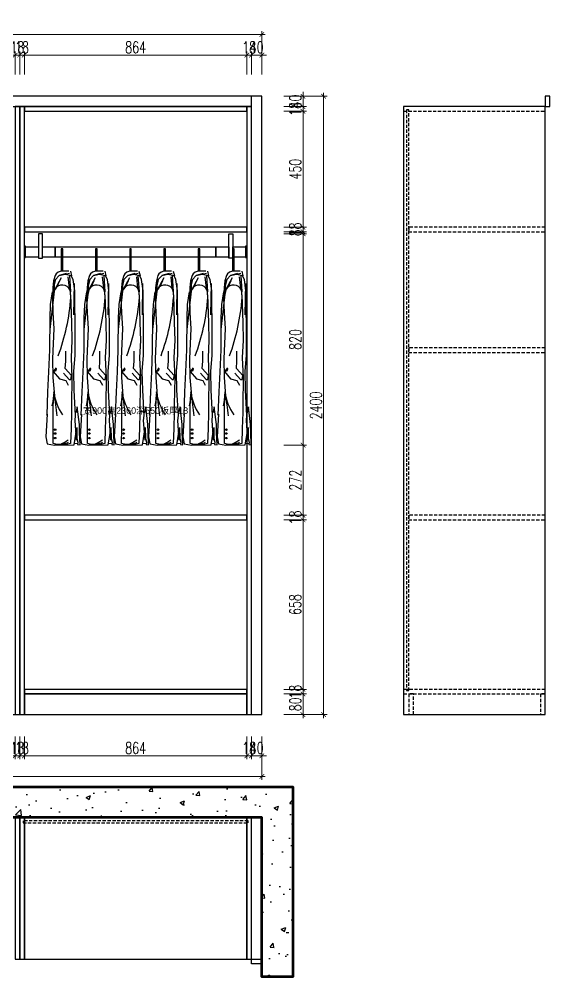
# Model space of a CAD drawing. Header units: millimetres. Extents: x 88614 to 92812, y -26267 to -19461.
# Drawn here: x 90751 to 92812, y -23178 to -19461 of the extents above; entities that cross this region are included whole.
import ezdxf
from ezdxf.enums import TextEntityAlignment as Align

# ---------------------------------------------------------------- set-up
doc = ezdxf.new("R2010")
doc.units = ezdxf.units.MM
doc.header["$LTSCALE"] = 2
doc.linetypes.add('HIDDEN', pattern=[9.525, 6.35, -3.175])
for name, color, linetype in [('0-标注', 7, 'Continuous'), ('Layer_CabinetText', 3, 'Continuous'), ('墙体填充', 8, 'Continuous'), ('文字', 255, 'Continuous'), ('柜体', 7, 'Continuous'), ('柜体结构', 255, 'Continuous'), ('柜体虚线', 8, 'HIDDEN'), ('衣杆', 7, 'Continuous')]:
    doc.layers.add(name, color=color, linetype=linetype)
doc.layers.add('墙体', color=3, linetype='Continuous', lineweight=53)
doc.styles.add('DIMTEXT', font='simplex.shx', dxfattribs={"width": 0.7, "bigfont": 'gbcbig.shx'})
doc.styles.get("Standard").update_dxf_attribs({"font": 'arial.ttf'})
doc.dimstyles.new('雷神标注', dxfattribs={"dimscale": 15, "dimtxt": 3, "dimasz": 1.2, "dimexe": 0.9, "dimexo": 1, "dimgap": 0.5, "dimtad": 1, "dimdec": 0, "dimzin": 13, "dimdsep": 46, "dimtxsty": 'DIMTEXT', "dimblk1": 'ARCHTICK', "dimblk2": 'ARCHTICK', "dimsah": 1, "dimcen": 2, "dimdle": 0.9, "dimclrd": 1, "dimclre": 1, "dimclrt": 1, "dimadec": 1, "dimazin": 0, "dimtfac": 1, "dimtdec": 0, "dimtix": 1, "dimtmove": 1, "dimatfit": 3, "dimfxl": 5, "dimfxlon": 1, "dimtolj": 1, "dimtzin": 13, "dimlwd": 5, "dimlwe": 5, "dimarcsym": 0})

# ---------------------------------------------------------------- blocks, each defined once
blk = doc.blocks.new('*U7')
at = {"color": 8}
for p, q in [((143.2, 34), (143.2, -53)), ((149.2, -52.4), (149.2, 34)), ((276.2, 34), (276.2, -53)), ((282.2, -52.4), (282.2, 34)), ((409.2, 34), (409.2, -53)), ((415.2, -52.4), (415.2, 34)), ((542.2, 34), (542.2, -53)), ((548.2, -52.4), (548.2, 34)), ((675.2, 34), (675.2, -53)), ((681.2, -52.4), (681.2, 34)), ((808.2, 34), (808.2, -53)), ((814.2, -52.4), (814.2, 34)), ((135.2, -68.9), (175.4, -59.9)), ((136.5, -68.6), (164.1, -59.9)), ((175, -118.1), (170.7, -74.2)), ((180.5, -132.5), (176.3, -69.8)), ((268.2, -68.9), (308.4, -59.9)), ((269.5, -68.6), (297.1, -59.9)), ((308, -118.1), (303.7, -74.2)), ((313.5, -132.5), (309.3, -69.8)), ((401.2, -68.9), (441.4, -59.9)), ((402.5, -68.6), (430.1, -59.9)), ((441, -118.1), (436.7, -74.2)), ((446.5, -132.5), (442.3, -69.8)), ((534.2, -68.9), (574.4, -59.9)), ((535.5, -68.6), (563.1, -59.9)), ((574, -118.1), (569.7, -74.2)), ((579.5, -132.5), (575.3, -69.8)), ((667.2, -68.9), (707.4, -59.9)), ((668.5, -68.6), (696.1, -59.9)), ((707, -118.1), (702.7, -74.2)), ((712.5, -132.5), (708.3, -69.8)), ((800.2, -68.9), (840.4, -59.9)), ((801.5, -68.6), (829.1, -59.9)), ((840, -118.1), (835.7, -74.2)), ((845.5, -132.5), (841.3, -69.8)), ((115.3, -86.6), (115.3, -129.9)), ((119.2, -122.5), (143.7, -76.7)), ((136.8, -90.5), (126.7, -113.1)), ((193.2, -100.6), (191.4, -221.6)), ((248.3, -86.6), (248.3, -129.9)), ((252.2, -122.5), (276.7, -76.7)), ((269.8, -90.5), (259.7, -113.1)), ((326.2, -100.6), (324.4, -221.6)), ((381.3, -86.6), (381.3, -129.9)), ((385.2, -122.5), (409.7, -76.7)), ((402.8, -90.5), (392.7, -113.1)), ((459.2, -100.6), (457.4, -221.6)), ((514.3, -86.6), (514.3, -129.9)), ((518.2, -122.5), (542.7, -76.7)), ((535.8, -90.5), (525.7, -113.1)), ((592.2, -100.6), (590.4, -221.6)), ((647.3, -86.6), (647.3, -129.9)), ((651.2, -122.5), (675.7, -76.7)), ((668.8, -90.5), (658.7, -113.1)), ((725.2, -100.6), (723.4, -221.6)), ((780.3, -86.6), (780.3, -129.9)), ((784.2, -122.5), (808.7, -76.7)), ((801.8, -90.5), (791.7, -113.1)), ((858.2, -100.6), (856.4, -221.6)), ((115.3, -129.9), (98.5, -278.7)), ((248.3, -129.9), (231.5, -278.7)), ((381.3, -129.9), (364.5, -278.7)), ((514.3, -129.9), (497.5, -278.7)), ((647.3, -129.9), (630.5, -278.7)), ((780.3, -129.9), (763.5, -278.7)), ((194, -721.1), (208.1, -720.8)), ((327, -721.1), (341.1, -720.8)), ((460, -721.1), (474.1, -720.8)), ((593, -721.1), (607.1, -720.8)), ((726, -721.1), (740.1, -720.8)), ((859, -721.1), (873.1, -720.8))]:
    blk.add_line(p, q, dxfattribs=at)
at = {"color": 2}
for points in [[(55, -2.8), (70, -2.8), (70, 92.2), (55, 92.2)], [(794, 92.2), (809, 92.2), (809, -2.8), (794, -2.8)], [(5, 44.3), (0, 44.3), (0, 0), (5, 0)], [(5, 42), (55, 42), (55, 2.2), (5, 2.2)], [(70, 42.2), (120, 42.2), (120, 2.2), (70, 2.2)], [(120, 42.2), (744, 42.2), (744, 2.2), (120, 2.2)], [(744, 42.2), (794, 42.2), (794, 2.2), (744, 2.2)], [(809, 42.2), (859, 42.2), (859, 2.2), (809, 2.2)], [(859, 0.2), (864, 0.2), (864, 44.8), (859, 44.8)]]:
    blk.add_lwpolyline(points, close=True, dxfattribs=at)
at = {"color": 8}
for points in [[(149.2, 34), (143.2, 34)], [(282.2, 34), (276.2, 34)], [(415.2, 34), (409.2, 34)], [(548.2, 34), (542.2, 34)], [(681.2, 34), (675.2, 34)], [(814.2, 34), (808.2, 34)], [(149.2, -16), (143.2, -16)], [(282.2, -16), (276.2, -16)], [(415.2, -16), (409.2, -16)], [(548.2, -16), (542.2, -16)], [(681.2, -16), (675.2, -16)], [(814.2, -16), (808.2, -16)], [(172.8, -52.5), (143.2, -53), (131.8, -57.2), (123.6, -63.2), (119.7, -69), (113.6, -90.6), (110.7, -117.8), (108.9, -156.5)], [(178.9, -53.1), (183.4, -70.2), (158.1, -65.1), (135.5, -69.4), (120.8, -85.6), (114.8, -109.4)], [(202.5, -708.9), (197.2, -632.8), (198.9, -612.5), (193.6, -515.1), (191.8, -442.6), (197.2, -378.9), (197.2, -251.5), (195.4, -178.9), (195.4, -129.4), (189.2, -85.6), (182.1, -70.2)], [(305.8, -52.5), (276.2, -53), (264.8, -57.2), (256.6, -63.2), (252.7, -69), (246.6, -90.6), (243.7, -117.8), (241.9, -156.5)], [(311.9, -53.1), (316.4, -70.2), (291.1, -65.1), (268.5, -69.4), (253.8, -85.6), (247.8, -109.4)], [(335.5, -708.9), (330.2, -632.8), (331.9, -612.5), (326.6, -515.1), (324.8, -442.6), (330.2, -378.9), (330.2, -251.5), (328.4, -178.9), (328.4, -129.4), (322.2, -85.6), (315.1, -70.2)], [(438.8, -52.5), (409.2, -53), (397.8, -57.2), (389.6, -63.2), (385.7, -69), (379.6, -90.6), (376.7, -117.8), (374.9, -156.5)], [(444.9, -53.1), (449.4, -70.2), (424.1, -65.1), (401.5, -69.4), (386.8, -85.6), (380.8, -109.4)], [(468.5, -708.9), (463.2, -632.8), (464.9, -612.5), (459.6, -515.1), (457.8, -442.6), (463.2, -378.9), (463.2, -251.5), (461.4, -178.9), (461.4, -129.4), (455.2, -85.6), (448.1, -70.2)], [(571.8, -52.5), (542.2, -53), (530.8, -57.2), (522.6, -63.2), (518.7, -69), (512.6, -90.6), (509.7, -117.8), (507.9, -156.5)], [(577.9, -53.1), (582.4, -70.2), (557.1, -65.1), (534.5, -69.4), (519.8, -85.6), (513.8, -109.4)], [(601.5, -708.9), (596.2, -632.8), (597.9, -612.5), (592.6, -515.1), (590.8, -442.6), (596.2, -378.9), (596.2, -251.5), (594.4, -178.9), (594.4, -129.4), (588.2, -85.6), (581.1, -70.2)], [(704.8, -52.5), (675.2, -53), (663.8, -57.2), (655.6, -63.2), (651.7, -69), (645.6, -90.6), (642.7, -117.8), (640.9, -156.5)], [(710.9, -53.1), (715.4, -70.2), (690.1, -65.1), (667.5, -69.4), (652.8, -85.6), (646.8, -109.4)], [(734.5, -708.9), (729.2, -632.8), (730.9, -612.5), (725.6, -515.1), (723.8, -442.6), (729.2, -378.9), (729.2, -251.5), (727.4, -178.9), (727.4, -129.4), (721.2, -85.6), (714.1, -70.2)], [(837.8, -52.5), (808.2, -53), (796.8, -57.2), (788.6, -63.2), (784.7, -69), (778.6, -90.6), (775.7, -117.8), (773.9, -156.5)], [(843.9, -53.1), (848.4, -70.2), (823.1, -65.1), (800.5, -69.4), (785.8, -85.6), (779.8, -109.4)], [(867.5, -708.9), (862.2, -632.8), (863.9, -612.5), (858.6, -515.1), (856.8, -442.6), (862.2, -378.9), (862.2, -251.5), (860.4, -178.9), (860.4, -129.4), (854.2, -85.6), (847.1, -70.2)], [(108, -133), (100.6, -182), (98.4, -235), (97.4, -358.1), (94.2, -443), (90.3, -521.7), (86.7, -611.9), (88.5, -607.5), (83.2, -696), (88.5, -722.5), (116.8, -727.8), (193, -726.4), (203.6, -660.6)], [(179.6, -144.5), (183, -251.5), (184.8, -322.3), (181.2, -387.7), (184.8, -467.4), (183, -570), (183, -601), (181.2, -662.9), (178.9, -721.3), (158.2, -726.6), (122.8, -724.9), (111.8, -721.3), (112.1, -664.7), (112.1, -579.8), (113.9, -528.4), (108.6, -575.3), (116.4, -537.1)], [(241, -133), (233.6, -182), (231.4, -235), (230.4, -358.1), (227.2, -443), (223.3, -521.7), (219.7, -611.9), (221.5, -607.5), (216.2, -696), (221.5, -722.5), (249.8, -727.8), (326, -726.4), (336.6, -660.6)], [(312.6, -144.5), (316, -251.5), (317.8, -322.3), (314.2, -387.7), (317.8, -467.4), (316, -570), (316, -601), (314.2, -662.9), (311.9, -721.3), (291.2, -726.6), (255.8, -724.9), (244.8, -721.3), (245.1, -664.7), (245.1, -579.8), (246.9, -528.4), (241.6, -575.3), (249.4, -537.1)], [(374, -133), (366.6, -182), (364.4, -235), (363.4, -358.1), (360.2, -443), (356.3, -521.7), (352.7, -611.9), (354.5, -607.5), (349.2, -696), (354.5, -722.5), (382.8, -727.8), (459, -726.4), (469.6, -660.6)], [(445.6, -144.5), (449, -251.5), (450.8, -322.3), (447.2, -387.7), (450.8, -467.4), (449, -570), (449, -601), (447.2, -662.9), (444.9, -721.3), (424.2, -726.6), (388.8, -724.9), (377.8, -721.3), (378.1, -664.7), (378.1, -579.8), (379.9, -528.4), (374.6, -575.3), (382.4, -537.1)], [(507, -133), (499.6, -182), (497.4, -235), (496.4, -358.1), (493.2, -443), (489.3, -521.7), (485.7, -611.9), (487.5, -607.5), (482.2, -696), (487.5, -722.5), (515.8, -727.8), (592, -726.4), (602.6, -660.6)], [(578.6, -144.5), (582, -251.5), (583.8, -322.3), (580.2, -387.7), (583.8, -467.4), (582, -570), (582, -601), (580.2, -662.9), (577.9, -721.3), (557.2, -726.6), (521.8, -724.9), (510.8, -721.3), (511.1, -664.7), (511.1, -579.8), (512.9, -528.4), (507.6, -575.3), (515.4, -537.1)], [(640, -133), (632.6, -182), (630.4, -235), (629.4, -358.1), (626.2, -443), (622.3, -521.7), (618.7, -611.9), (620.5, -607.5), (615.2, -696), (620.5, -722.5), (648.8, -727.8), (725, -726.4), (735.6, -660.6)], [(711.6, -144.5), (715, -251.5), (716.8, -322.3), (713.2, -387.7), (716.8, -467.4), (715, -570), (715, -601), (713.2, -662.9), (710.9, -721.3), (690.2, -726.6), (654.8, -724.9), (643.8, -721.3), (644.1, -664.7), (644.1, -579.8), (645.9, -528.4), (640.6, -575.3), (648.4, -537.1)], [(773, -133), (765.6, -182), (763.4, -235), (762.4, -358.1), (759.2, -443), (755.3, -521.7), (751.7, -611.9), (753.5, -607.5), (748.2, -696), (753.5, -722.5), (781.8, -727.8), (858, -726.4), (868.6, -660.6)], [(844.6, -144.5), (848, -251.5), (849.8, -322.3), (846.2, -387.7), (849.8, -467.4), (848, -570), (848, -601), (846.2, -662.9), (843.9, -721.3), (823.2, -726.6), (787.8, -724.9), (776.8, -721.3), (777.1, -664.7), (777.1, -579.8), (778.9, -528.4), (773.6, -575.3), (781.4, -537.1)], [(108.9, -156.5), (111, -214.6), (114.6, -275.1), (109.3, -392.7), (111, -465.8), (116.4, -537.1)], [(241.9, -156.5), (244, -214.6), (247.6, -275.1), (242.3, -392.7), (244, -465.8), (249.4, -537.1)], [(374.9, -156.5), (377, -214.6), (380.6, -275.1), (375.3, -392.7), (377, -465.8), (382.4, -537.1)], [(507.9, -156.5), (510, -214.6), (513.6, -275.1), (508.3, -392.7), (510, -465.8), (515.4, -537.1)], [(640.9, -156.5), (643, -214.6), (646.6, -275.1), (641.3, -392.7), (643, -465.8), (648.4, -537.1)], [(773.9, -156.5), (776, -214.6), (779.6, -275.1), (774.3, -392.7), (776, -465.8), (781.4, -537.1)], [(182.8, -457.1), (158.3, -430.6), (160.4, -402.1), (160.4, -363.5)], [(315.8, -457.1), (291.3, -430.6), (293.4, -402.1), (293.4, -363.5)], [(448.8, -457.1), (424.3, -430.6), (426.4, -402.1), (426.4, -363.5)], [(581.8, -457.1), (557.3, -430.6), (559.4, -402.1), (559.4, -363.5)], [(714.8, -457.1), (690.3, -430.6), (692.4, -402.1), (692.4, -363.5)], [(847.8, -457.1), (823.3, -430.6), (825.4, -402.1), (825.4, -363.5)], [(111.5, -442.8), (135.9, -471.3), (160.4, -477.4), (170.5, -495.7)], [(111.6, -441.6), (118.7, -435.3), (125, -427.5)], [(111.6, -442.4), (123.4, -437.7), (125, -431.4)], [(244.5, -442.8), (268.9, -471.3), (293.4, -477.4), (303.5, -495.7)], [(244.6, -441.6), (251.7, -435.3), (258, -427.5)], [(244.6, -442.4), (256.4, -437.7), (258, -431.4)], [(377.5, -442.8), (401.9, -471.3), (426.4, -477.4), (436.5, -495.7)], [(377.6, -441.6), (384.7, -435.3), (391, -427.5)], [(377.6, -442.4), (389.4, -437.7), (391, -431.4)], [(510.5, -442.8), (534.9, -471.3), (559.4, -477.4), (569.5, -495.7)], [(510.6, -441.6), (517.7, -435.3), (524, -427.5)], [(510.6, -442.4), (522.4, -437.7), (524, -431.4)], [(643.5, -442.8), (667.9, -471.3), (692.4, -477.4), (702.5, -495.7)], [(643.6, -441.6), (650.7, -435.3), (657, -427.5)], [(643.6, -442.4), (655.4, -437.7), (657, -431.4)], [(776.5, -442.8), (800.9, -471.3), (825.4, -477.4), (835.5, -495.7)], [(776.6, -441.6), (783.7, -435.3), (790, -427.5)], [(776.6, -442.4), (788.4, -437.7), (790, -431.4)], [(152.2, -448.9), (174.6, -473.3), (180.7, -473.3), (184.8, -451)], [(285.2, -448.9), (307.6, -473.3), (313.7, -473.3), (317.8, -451)], [(418.2, -448.9), (440.6, -473.3), (446.7, -473.3), (450.8, -451)], [(551.2, -448.9), (573.6, -473.3), (579.7, -473.3), (583.8, -451)], [(684.2, -448.9), (706.6, -473.3), (712.7, -473.3), (716.8, -451)], [(817.2, -448.9), (839.6, -473.3), (845.7, -473.3), (849.8, -451)], [(203.4, -659.8), (204.1, -702.7), (208.1, -716), (206.7, -726.1), (216.1, -727.4), (214.1, -679.2), (213.5, -647.7), (205.4, -579.4), (200, -602.7)], [(336.4, -659.8), (337.1, -702.7), (341.1, -716), (339.7, -726.1), (349.1, -727.4), (347.1, -679.2), (346.5, -647.7), (338.4, -579.4), (333, -602.7)], [(469.4, -659.8), (470.1, -702.7), (474.1, -716), (472.7, -726.1), (482.1, -727.4), (480.1, -679.2), (479.5, -647.7), (471.4, -579.4), (466, -602.7)], [(602.4, -659.8), (603.1, -702.7), (607.1, -716), (605.7, -726.1), (615.1, -727.4), (613.1, -679.2), (612.5, -647.7), (604.4, -579.4), (599, -602.7)], [(735.4, -659.8), (736.1, -702.7), (740.1, -716), (738.7, -726.1), (748.1, -727.4), (746.1, -679.2), (745.5, -647.7), (737.4, -579.4), (732, -602.7)], [(868.4, -659.8), (869.1, -702.7), (873.1, -716), (871.7, -726.1), (881.1, -727.4), (879.1, -679.2), (878.5, -647.7), (870.4, -579.4), (865, -602.7)], [(118.3, -723.8), (139.7, -725.4), (146.1, -721.7), (154.2, -717.9), (170.2, -707.8)], [(141.8, -725.4), (166.5, -719), (170.8, -716.9)], [(251.3, -723.8), (272.7, -725.4), (279.1, -721.7), (287.2, -717.9), (303.2, -707.8)], [(274.8, -725.4), (299.5, -719), (303.8, -716.9)], [(384.3, -723.8), (405.7, -725.4), (412.1, -721.7), (420.2, -717.9), (436.2, -707.8)], [(407.8, -725.4), (432.5, -719), (436.8, -716.9)], [(517.3, -723.8), (538.7, -725.4), (545.1, -721.7), (553.2, -717.9), (569.2, -707.8)], [(540.8, -725.4), (565.5, -719), (569.8, -716.9)], [(650.3, -723.8), (671.7, -725.4), (678.1, -721.7), (686.2, -717.9), (702.2, -707.8)], [(673.8, -725.4), (698.5, -719), (702.8, -716.9)], [(783.3, -723.8), (804.7, -725.4), (811.1, -721.7), (819.2, -717.9), (835.2, -707.8)], [(806.8, -725.4), (831.5, -719), (835.8, -716.9)]]:
    blk.add_lwpolyline(points, dxfattribs=at)
for centre in [(119.6, -668.1, 0), (252.6, -668.1, 0), (385.6, -668.1, 0), (518.6, -668.1, 0), (651.6, -668.1, 0), (784.6, -668.1, 0), (119.6, -682.8, 0), (119.6, -700.7, 0), (252.6, -682.8, 0), (252.6, -700.7, 0), (385.6, -682.8, 0), (385.6, -700.7, 0), (518.6, -682.8, 0), (518.6, -700.7, 0), (651.6, -682.8, 0), (651.6, -700.7, 0), (784.6, -682.8, 0), (784.6, -700.7, 0)]:
    blk.add_circle(centre, 2.91, dxfattribs=at)
for centre, radius, start, end in [((147.2, -139.3, 0), 32.8, 350.86, 180), ((280.2, -139.3, 0), 32.8, 350.86, 180), ((413.2, -139.3, 0), 32.8, 350.86, 180), ((546.2, -139.3, 0), 32.8, 350.86, 180), ((679.2, -139.3, 0), 32.8, 350.86, 180), ((812.2, -139.3, 0), 32.8, 350.86, 180), ((-641.1, -96.3, 0), 823.7, 339.7806, 355.9109), ((-508.1, -96.3, 0), 823.7, 339.7806, 355.9109), ((-375.1, -96.3, 0), 823.7, 339.7806, 355.9109), ((-242.1, -96.3, 0), 823.7, 339.7806, 355.9109), ((-109.1, -96.3, 0), 823.7, 339.7806, 355.9109), ((23.9, -96.3, 0), 823.7, 339.7806, 355.9109), ((336, -485.2, 0), 225.7, 189.0159, 213.5898), ((-1078.8, -731.3, 0), 1211.5, 5.5208, 9.6814), ((469, -485.2, 0), 225.7, 189.0159, 213.5898), ((-945.8, -731.3, 0), 1211.5, 5.5208, 9.6814), ((602, -485.2, 0), 225.7, 189.0159, 213.5898), ((-812.8, -731.3, 0), 1211.5, 5.5208, 9.6814), ((735, -485.2, 0), 225.7, 189.0159, 213.5898), ((-679.8, -731.3, 0), 1211.5, 5.5208, 9.6814), ((868, -485.2, 0), 225.7, 189.0159, 213.5898), ((-546.8, -731.3, 0), 1211.5, 5.5208, 9.6814), ((1001, -485.2, 0), 225.7, 189.0159, 213.5898), ((-413.8, -731.3, 0), 1211.5, 5.5208, 9.6814)]:
    blk.add_arc(centre, radius, start, end, dxfattribs=at)
blk = doc.blocks.new('_ARCHTICK')
at = {"color": 0, "linetype": 'ByBlock', "const_width": 0.15}
blk.add_lwpolyline([(-0.5, -0.5), (0.5, 0.5)], dxfattribs=at)
blk = doc.blocks.new('*D15')
at = {"layer": '0-标注', "color": 1, "lineweight": 5, "transparency": 16777216}
for p, q in [((90735.5, -22245.5), (90735.5, -22334)), ((90753.5, -22245.5), (90753.5, -22334)), ((90735.5, -22320.5), (90717.5, -22320.5)), ((90735.5, -22320.5), (90753.5, -22320.5)), ((90753.5, -22320.5), (90771.5, -22320.5))]:
    blk.add_line(p, q, dxfattribs=at)
at = {"layer": 'Defpoints', "color": 0, "transparency": 16777216}
for p in [(90735.5, -22160.5), (90753.5, -22160.5), (90753.5, -22320.5)]:
    blk.add_point(p, dxfattribs=at)
at = {"layer": '0-标注', "color": 1, "lineweight": 5, "transparency": 16777216, "xscale": 17.99999999999999, "yscale": 17.99999999999999, "zscale": 17.99999999999999}
blk.add_blockref('_ARCHTICK', (90735.5, -22320.5), dxfattribs=at)
at = {"layer": '0-标注', "color": 1, "lineweight": 5, "transparency": 16777216, "xscale": 17.99999999999999, "yscale": 17.99999999999999, "zscale": 17.99999999999999, "rotation": 180}
blk.add_blockref('_ARCHTICK', (90753.5, -22320.5), dxfattribs=at)
at = {"layer": '0-标注', "color": 1, "transparency": 16777216, "insert": (90744.5, -22290.5), "char_height": 45, "attachment_point": 5, "style": 'DIMTEXT'}
blk.add_mtext('\\A1;18', dxfattribs=at)
blk = doc.blocks.new('*D16')
at = {"layer": '0-标注', "color": 1, "lineweight": 5, "transparency": 16777216}
for p, q in [((90753.5, -22245.5), (90753.5, -22334)), ((90771.5, -22245.5), (90771.5, -22334)), ((90753.5, -22320.5), (90735.5, -22320.5)), ((90753.5, -22320.5), (90771.5, -22320.5)), ((90771.5, -22320.5), (90789.5, -22320.5))]:
    blk.add_line(p, q, dxfattribs=at)
at = {"layer": 'Defpoints', "color": 0, "transparency": 16777216}
for p in [(90753.5, -22160.5), (90771.5, -22160.5), (90771.5, -22320.5)]:
    blk.add_point(p, dxfattribs=at)
at = {"layer": '0-标注', "color": 1, "lineweight": 5, "transparency": 16777216, "xscale": 17.99999999999999, "yscale": 17.99999999999999, "zscale": 17.99999999999999}
blk.add_blockref('_ARCHTICK', (90753.5, -22320.5), dxfattribs=at)
at = {"layer": '0-标注', "color": 1, "lineweight": 5, "transparency": 16777216, "xscale": 17.99999999999999, "yscale": 17.99999999999999, "zscale": 17.99999999999999, "rotation": 180}
blk.add_blockref('_ARCHTICK', (90771.5, -22320.5), dxfattribs=at)
at = {"layer": '0-标注', "color": 1, "transparency": 16777216, "insert": (90762.5, -22290.5), "char_height": 45, "attachment_point": 5, "style": 'DIMTEXT'}
blk.add_mtext('\\A1;18', dxfattribs=at)
blk = doc.blocks.new('*D17')
at = {"layer": '0-标注', "color": 1, "lineweight": 5, "transparency": 16777216}
for p, q in [((90771.5, -22245.5), (90771.5, -22334)), ((91635.5, -22245.5), (91635.5, -22334)), ((90758, -22320.5), (91649, -22320.5))]:
    blk.add_line(p, q, dxfattribs=at)
at = {"layer": 'Defpoints', "color": 0, "transparency": 16777216}
for p in [(90771.5, -22160.5), (91635.5, -22160.5), (91635.5, -22320.5)]:
    blk.add_point(p, dxfattribs=at)
at = {"layer": '0-标注', "color": 1, "lineweight": 5, "transparency": 16777216, "xscale": 17.99999999999999, "yscale": 17.99999999999999, "zscale": 17.99999999999999, "rotation": 180}
blk.add_blockref('_ARCHTICK', (90771.5, -22320.5), dxfattribs=at)
at = {"layer": '0-标注', "color": 1, "lineweight": 5, "transparency": 16777216, "xscale": 17.99999999999999, "yscale": 17.99999999999999, "zscale": 17.99999999999999}
blk.add_blockref('_ARCHTICK', (91635.5, -22320.5), dxfattribs=at)
at = {"layer": '0-标注', "color": 1, "transparency": 16777216, "insert": (91203.5, -22290.5), "char_height": 45, "attachment_point": 5, "style": 'DIMTEXT'}
blk.add_mtext('\\A1;864', dxfattribs=at)
blk = doc.blocks.new('*D18')
at = {"layer": '0-标注', "color": 1, "lineweight": 5, "transparency": 16777216}
for p, q in [((91635.5, -22245.5), (91635.5, -22334)), ((91653.5, -22245.5), (91653.5, -22334)), ((91635.5, -22320.5), (91617.5, -22320.5)), ((91635.5, -22320.5), (91653.5, -22320.5)), ((91653.5, -22320.5), (91671.5, -22320.5))]:
    blk.add_line(p, q, dxfattribs=at)
at = {"layer": 'Defpoints', "color": 0, "transparency": 16777216}
for p in [(91635.5, -22160.5), (91653.5, -22160.5), (91653.5, -22320.5)]:
    blk.add_point(p, dxfattribs=at)
at = {"layer": '0-标注', "color": 1, "lineweight": 5, "transparency": 16777216, "xscale": 17.99999999999999, "yscale": 17.99999999999999, "zscale": 17.99999999999999}
blk.add_blockref('_ARCHTICK', (91635.5, -22320.5), dxfattribs=at)
at = {"layer": '0-标注', "color": 1, "lineweight": 5, "transparency": 16777216, "xscale": 17.99999999999999, "yscale": 17.99999999999999, "zscale": 17.99999999999999, "rotation": 180}
blk.add_blockref('_ARCHTICK', (91653.5, -22320.5), dxfattribs=at)
at = {"layer": '0-标注', "color": 1, "transparency": 16777216, "insert": (91644.5, -22290.5), "char_height": 45, "attachment_point": 5, "style": 'DIMTEXT'}
blk.add_mtext('\\A1;18', dxfattribs=at)
blk = doc.blocks.new('*D19')
at = {"layer": '0-标注', "color": 1, "lineweight": 5, "transparency": 16777216}
for p, q in [((91653.5, -22245.5), (91653.5, -22334)), ((91693.5, -22245.5), (91693.5, -22334)), ((91653.5, -22320.5), (91635.5, -22320.5)), ((91653.5, -22320.5), (91693.5, -22320.5)), ((91693.5, -22320.5), (91711.5, -22320.5))]:
    blk.add_line(p, q, dxfattribs=at)
at = {"layer": 'Defpoints', "color": 0, "transparency": 16777216}
for p in [(91653.5, -22160.5), (91693.5, -22160.5), (91693.5, -22320.5)]:
    blk.add_point(p, dxfattribs=at)
at = {"layer": '0-标注', "color": 1, "lineweight": 5, "transparency": 16777216, "xscale": 17.99999999999999, "yscale": 17.99999999999999, "zscale": 17.99999999999999}
blk.add_blockref('_ARCHTICK', (91653.5, -22320.5), dxfattribs=at)
at = {"layer": '0-标注', "color": 1, "lineweight": 5, "transparency": 16777216, "xscale": 17.99999999999999, "yscale": 17.99999999999999, "zscale": 17.99999999999999, "rotation": 180}
blk.add_blockref('_ARCHTICK', (91693.5, -22320.5), dxfattribs=at)
at = {"layer": '0-标注', "color": 1, "transparency": 16777216, "insert": (91673.5, -22290.5), "char_height": 45, "attachment_point": 5, "style": 'DIMTEXT'}
blk.add_mtext('\\A1;40', dxfattribs=at)
blk = doc.blocks.new('*D20')
at = {"layer": '0-标注', "color": 1, "lineweight": 5, "transparency": 16777216}
for p, q in [((88913.5, -22325.5), (88913.5, -22414)), ((91693.5, -22325.5), (91693.5, -22414)), ((88900, -22400.5), (91707, -22400.5))]:
    blk.add_line(p, q, dxfattribs=at)
at = {"layer": 'Defpoints', "color": 0, "transparency": 16777216}
for p in [(88913.5, -22160.5), (91693.5, -22160.5), (91693.5, -22400.5)]:
    blk.add_point(p, dxfattribs=at)
at = {"layer": '0-标注', "color": 1, "lineweight": 5, "transparency": 16777216, "xscale": 17.99999999999999, "yscale": 17.99999999999999, "zscale": 17.99999999999999, "rotation": 180}
blk.add_blockref('_ARCHTICK', (88913.5, -22400.5), dxfattribs=at)
at = {"layer": '0-标注', "color": 1, "lineweight": 5, "transparency": 16777216, "xscale": 17.99999999999999, "yscale": 17.99999999999999, "zscale": 17.99999999999999}
blk.add_blockref('_ARCHTICK', (91693.5, -22400.5), dxfattribs=at)
at = {"layer": '0-标注', "color": 1, "transparency": 16777216, "insert": (90303.5, -22370.5), "char_height": 45, "attachment_point": 5, "style": 'DIMTEXT'}
blk.add_mtext('\\A1;2780', dxfattribs=at)
blk = doc.blocks.new('*D39')
at = {"layer": '0-标注', "color": 1, "lineweight": 5, "transparency": 16777216}
for p, q in [((90735.5, -19675.5), (90735.5, -19587)), ((90753.5, -19675.5), (90753.5, -19587)), ((90735.5, -19600.5), (90717.5, -19600.5)), ((90735.5, -19600.5), (90753.5, -19600.5)), ((90753.5, -19600.5), (90771.5, -19600.5))]:
    blk.add_line(p, q, dxfattribs=at)
at = {"layer": 'Defpoints', "color": 0, "transparency": 16777216}
for p in [(90753.5, -19600.5), (90735.5, -19760.5), (90753.5, -19760.5)]:
    blk.add_point(p, dxfattribs=at)
at = {"layer": '0-标注', "color": 1, "lineweight": 5, "transparency": 16777216, "xscale": 17.99999999999999, "yscale": 17.99999999999999, "zscale": 17.99999999999999}
blk.add_blockref('_ARCHTICK', (90735.5, -19600.5), dxfattribs=at)
at = {"layer": '0-标注', "color": 1, "lineweight": 5, "transparency": 16777216, "xscale": 17.99999999999999, "yscale": 17.99999999999999, "zscale": 17.99999999999999, "rotation": 180}
blk.add_blockref('_ARCHTICK', (90753.5, -19600.5), dxfattribs=at)
at = {"layer": '0-标注', "color": 1, "transparency": 16777216, "insert": (90744.5, -19570.5), "char_height": 45, "attachment_point": 5, "style": 'DIMTEXT'}
blk.add_mtext('\\A1;18', dxfattribs=at)
blk = doc.blocks.new('*D40')
at = {"layer": '0-标注', "color": 1, "lineweight": 5, "transparency": 16777216}
for p, q in [((90753.5, -19675.5), (90753.5, -19587)), ((90771.5, -19675.5), (90771.5, -19587)), ((90753.5, -19600.5), (90735.5, -19600.5)), ((90753.5, -19600.5), (90771.5, -19600.5)), ((90771.5, -19600.5), (90789.5, -19600.5))]:
    blk.add_line(p, q, dxfattribs=at)
at = {"layer": 'Defpoints', "color": 0, "transparency": 16777216}
for p in [(90771.5, -19600.5), (90753.5, -19760.5), (90771.5, -19760.5)]:
    blk.add_point(p, dxfattribs=at)
at = {"layer": '0-标注', "color": 1, "lineweight": 5, "transparency": 16777216, "xscale": 17.99999999999999, "yscale": 17.99999999999999, "zscale": 17.99999999999999}
blk.add_blockref('_ARCHTICK', (90753.5, -19600.5), dxfattribs=at)
at = {"layer": '0-标注', "color": 1, "lineweight": 5, "transparency": 16777216, "xscale": 17.99999999999999, "yscale": 17.99999999999999, "zscale": 17.99999999999999, "rotation": 180}
blk.add_blockref('_ARCHTICK', (90771.5, -19600.5), dxfattribs=at)
at = {"layer": '0-标注', "color": 1, "transparency": 16777216, "insert": (90762.5, -19570.5), "char_height": 45, "attachment_point": 5, "style": 'DIMTEXT'}
blk.add_mtext('\\A1;18', dxfattribs=at)
blk = doc.blocks.new('*D41')
at = {"layer": '0-标注', "color": 1, "lineweight": 5, "transparency": 16777216}
for p, q in [((90771.5, -19675.5), (90771.5, -19587)), ((91635.5, -19675.5), (91635.5, -19587)), ((90758, -19600.5), (91649, -19600.5))]:
    blk.add_line(p, q, dxfattribs=at)
at = {"layer": 'Defpoints', "color": 0, "transparency": 16777216}
for p in [(91635.5, -19600.5), (90771.5, -19760.5), (91635.5, -19760.5)]:
    blk.add_point(p, dxfattribs=at)
at = {"layer": '0-标注', "color": 1, "lineweight": 5, "transparency": 16777216, "xscale": 17.99999999999999, "yscale": 17.99999999999999, "zscale": 17.99999999999999, "rotation": 180}
blk.add_blockref('_ARCHTICK', (90771.5, -19600.5), dxfattribs=at)
at = {"layer": '0-标注', "color": 1, "lineweight": 5, "transparency": 16777216, "xscale": 17.99999999999999, "yscale": 17.99999999999999, "zscale": 17.99999999999999}
blk.add_blockref('_ARCHTICK', (91635.5, -19600.5), dxfattribs=at)
at = {"layer": '0-标注', "color": 1, "transparency": 16777216, "insert": (91203.5, -19570.5), "char_height": 45, "attachment_point": 5, "style": 'DIMTEXT'}
blk.add_mtext('\\A1;864', dxfattribs=at)
blk = doc.blocks.new('*D42')
at = {"layer": '0-标注', "color": 1, "lineweight": 5, "transparency": 16777216}
for p, q in [((91635.5, -19675.5), (91635.5, -19587)), ((91653.5, -19675.5), (91653.5, -19587)), ((91635.5, -19600.5), (91617.5, -19600.5)), ((91635.5, -19600.5), (91653.5, -19600.5)), ((91653.5, -19600.5), (91671.5, -19600.5))]:
    blk.add_line(p, q, dxfattribs=at)
at = {"layer": 'Defpoints', "color": 0, "transparency": 16777216}
for p in [(91653.5, -19600.5), (91635.5, -19760.5), (91653.5, -19760.5)]:
    blk.add_point(p, dxfattribs=at)
at = {"layer": '0-标注', "color": 1, "lineweight": 5, "transparency": 16777216, "xscale": 17.99999999999999, "yscale": 17.99999999999999, "zscale": 17.99999999999999}
blk.add_blockref('_ARCHTICK', (91635.5, -19600.5), dxfattribs=at)
at = {"layer": '0-标注', "color": 1, "lineweight": 5, "transparency": 16777216, "xscale": 17.99999999999999, "yscale": 17.99999999999999, "zscale": 17.99999999999999, "rotation": 180}
blk.add_blockref('_ARCHTICK', (91653.5, -19600.5), dxfattribs=at)
at = {"layer": '0-标注', "color": 1, "transparency": 16777216, "insert": (91644.5, -19570.5), "char_height": 45, "attachment_point": 5, "style": 'DIMTEXT'}
blk.add_mtext('\\A1;18', dxfattribs=at)
blk = doc.blocks.new('*D43')
at = {"layer": '0-标注', "color": 1, "lineweight": 5, "transparency": 16777216}
for p, q in [((91653.5, -19675.5), (91653.5, -19587)), ((91693.5, -19675.5), (91693.5, -19587)), ((91653.5, -19600.5), (91635.5, -19600.5)), ((91653.5, -19600.5), (91693.5, -19600.5)), ((91693.5, -19600.5), (91711.5, -19600.5))]:
    blk.add_line(p, q, dxfattribs=at)
at = {"layer": 'Defpoints', "color": 0, "transparency": 16777216}
for p in [(91693.5, -19600.5), (91653.5, -19760.5), (91693.5, -19760.5)]:
    blk.add_point(p, dxfattribs=at)
at = {"layer": '0-标注', "color": 1, "lineweight": 5, "transparency": 16777216, "xscale": 17.99999999999999, "yscale": 17.99999999999999, "zscale": 17.99999999999999}
blk.add_blockref('_ARCHTICK', (91653.5, -19600.5), dxfattribs=at)
at = {"layer": '0-标注', "color": 1, "lineweight": 5, "transparency": 16777216, "xscale": 17.99999999999999, "yscale": 17.99999999999999, "zscale": 17.99999999999999, "rotation": 180}
blk.add_blockref('_ARCHTICK', (91693.5, -19600.5), dxfattribs=at)
at = {"layer": '0-标注', "color": 1, "transparency": 16777216, "insert": (91673.5, -19570.5), "char_height": 45, "attachment_point": 5, "style": 'DIMTEXT'}
blk.add_mtext('\\A1;40', dxfattribs=at)
blk = doc.blocks.new('*D44')
at = {"layer": '0-标注', "color": 1, "lineweight": 5, "transparency": 16777216}
for p, q in [((88913.5, -19595.5), (88913.5, -19507)), ((91693.5, -19595.5), (91693.5, -19507)), ((88900, -19520.5), (91707, -19520.5))]:
    blk.add_line(p, q, dxfattribs=at)
at = {"layer": 'Defpoints', "color": 0, "transparency": 16777216}
for p in [(91693.5, -19520.5), (88913.5, -19760.5), (91693.5, -19760.5)]:
    blk.add_point(p, dxfattribs=at)
at = {"layer": '0-标注', "color": 1, "lineweight": 5, "transparency": 16777216, "xscale": 17.99999999999999, "yscale": 17.99999999999999, "zscale": 17.99999999999999, "rotation": 180}
blk.add_blockref('_ARCHTICK', (88913.5, -19520.5), dxfattribs=at)
at = {"layer": '0-标注', "color": 1, "lineweight": 5, "transparency": 16777216, "xscale": 17.99999999999999, "yscale": 17.99999999999999, "zscale": 17.99999999999999}
blk.add_blockref('_ARCHTICK', (91693.5, -19520.5), dxfattribs=at)
at = {"layer": '0-标注', "color": 1, "transparency": 16777216, "insert": (90303.5, -19490.5), "char_height": 45, "attachment_point": 5, "style": 'DIMTEXT'}
blk.add_mtext('\\A1;2780', dxfattribs=at)
blk = doc.blocks.new('*D45')
at = {"layer": '0-标注', "color": 1, "lineweight": 5, "transparency": 16777216}
for p, q in [((91778.5, -22080.5), (91867, -22080.5)), ((91853.5, -22174), (91853.5, -22067)), ((91778.5, -22160.5), (91867, -22160.5))]:
    blk.add_line(p, q, dxfattribs=at)
at = {"layer": 'Defpoints', "color": 0, "transparency": 16777216}
for p in [(91693.5, -22080.5), (91853.5, -22080.5), (91693.5, -22160.5)]:
    blk.add_point(p, dxfattribs=at)
at = {"layer": '0-标注', "color": 1, "lineweight": 5, "transparency": 16777216, "xscale": 17.99999999999999, "yscale": 17.99999999999999, "zscale": 17.99999999999999}
for p, rotation in [((91853.5, -22080.5), 90), ((91853.5, -22160.5), 270)]:
    blk.add_blockref('_ARCHTICK', p, dxfattribs=dict(at, rotation=rotation))
at = {"layer": '0-标注', "color": 1, "transparency": 16777216, "insert": (91823.5, -22120.5), "char_height": 45, "attachment_point": 5, "rotation": 90, "style": 'DIMTEXT'}
blk.add_mtext('\\A1;80', dxfattribs=at)
blk = doc.blocks.new('*D46')
at = {"layer": '0-标注', "color": 1, "lineweight": 5, "transparency": 16777216}
for p, q in [((91853.5, -22062.5), (91853.5, -22044.5)), ((91778.5, -22062.5), (91867, -22062.5)), ((91778.5, -22080.5), (91867, -22080.5)), ((91853.5, -22080.5), (91853.5, -22062.5)), ((91853.5, -22080.5), (91853.5, -22098.5))]:
    blk.add_line(p, q, dxfattribs=at)
at = {"layer": 'Defpoints', "color": 0, "transparency": 16777216}
for p in [(91693.5, -22062.5), (91693.5, -22080.5), (91853.5, -22062.5)]:
    blk.add_point(p, dxfattribs=at)
at = {"layer": '0-标注', "color": 1, "lineweight": 5, "transparency": 16777216, "xscale": 17.99999999999999, "yscale": 17.99999999999999, "zscale": 17.99999999999999}
for p, rotation in [((91853.5, -22062.5), 270), ((91853.5, -22080.5), 90)]:
    blk.add_blockref('_ARCHTICK', p, dxfattribs=dict(at, rotation=rotation))
at = {"layer": '0-标注', "color": 1, "transparency": 16777216, "insert": (91823.5, -22071.5), "char_height": 45, "attachment_point": 5, "rotation": 90, "style": 'DIMTEXT'}
blk.add_mtext('\\A1;18', dxfattribs=at)
blk = doc.blocks.new('*D47')
at = {"layer": '0-标注', "color": 1, "lineweight": 5, "transparency": 16777216}
for p, q in [((91778.5, -21404.5), (91867, -21404.5)), ((91853.5, -22076), (91853.5, -21391)), ((91778.5, -22062.5), (91867, -22062.5))]:
    blk.add_line(p, q, dxfattribs=at)
at = {"layer": 'Defpoints', "color": 0, "transparency": 16777216}
for p in [(91693.5, -21404.5), (91853.5, -21404.5), (91693.5, -22062.5)]:
    blk.add_point(p, dxfattribs=at)
at = {"layer": '0-标注', "color": 1, "lineweight": 5, "transparency": 16777216, "xscale": 17.99999999999999, "yscale": 17.99999999999999, "zscale": 17.99999999999999}
for p, rotation in [((91853.5, -21404.5), 90), ((91853.5, -22062.5), 270)]:
    blk.add_blockref('_ARCHTICK', p, dxfattribs=dict(at, rotation=rotation))
at = {"layer": '0-标注', "color": 1, "transparency": 16777216, "insert": (91823.5, -21733.5), "char_height": 45, "attachment_point": 5, "rotation": 90, "style": 'DIMTEXT'}
blk.add_mtext('\\A1;658', dxfattribs=at)
blk = doc.blocks.new('*D48')
at = {"layer": '0-标注', "color": 1, "lineweight": 5, "transparency": 16777216}
for p, q in [((91853.5, -21386.5), (91853.5, -21368.5)), ((91778.5, -21386.5), (91867, -21386.5)), ((91778.5, -21404.5), (91867, -21404.5)), ((91853.5, -21404.5), (91853.5, -21386.5)), ((91853.5, -21404.5), (91853.5, -21422.5))]:
    blk.add_line(p, q, dxfattribs=at)
at = {"layer": 'Defpoints', "color": 0, "transparency": 16777216}
for p in [(91693.5, -21386.5), (91693.5, -21404.5), (91853.5, -21386.5)]:
    blk.add_point(p, dxfattribs=at)
at = {"layer": '0-标注', "color": 1, "lineweight": 5, "transparency": 16777216, "xscale": 17.99999999999999, "yscale": 17.99999999999999, "zscale": 17.99999999999999}
for p, rotation in [((91853.5, -21386.5), 270), ((91853.5, -21404.5), 90)]:
    blk.add_blockref('_ARCHTICK', p, dxfattribs=dict(at, rotation=rotation))
at = {"layer": '0-标注', "color": 1, "transparency": 16777216, "insert": (91823.5, -21395.5), "char_height": 45, "attachment_point": 5, "rotation": 90, "style": 'DIMTEXT'}
blk.add_mtext('\\A1;18', dxfattribs=at)
blk = doc.blocks.new('*D49')
at = {"layer": '0-标注', "color": 1, "lineweight": 5, "transparency": 16777216}
for p, q in [((91778.5, -21114.3), (91867, -21114.3)), ((91853.5, -21400), (91853.5, -21100.8)), ((91778.5, -21386.5), (91867, -21386.5))]:
    blk.add_line(p, q, dxfattribs=at)
at = {"layer": 'Defpoints', "color": 0, "transparency": 16777216}
for p in [(91693.5, -21114.3), (91853.5, -21114.3), (91693.5, -21386.5)]:
    blk.add_point(p, dxfattribs=at)
at = {"layer": '0-标注', "color": 1, "lineweight": 5, "transparency": 16777216, "xscale": 17.99999999999999, "yscale": 17.99999999999999, "zscale": 17.99999999999999}
for p, rotation in [((91853.5, -21114.3), 90), ((91853.5, -21386.5), 270)]:
    blk.add_blockref('_ARCHTICK', p, dxfattribs=dict(at, rotation=rotation))
at = {"layer": '0-标注', "color": 1, "transparency": 16777216, "insert": (91823.5, -21250.4), "char_height": 45, "attachment_point": 5, "rotation": 90, "style": 'DIMTEXT'}
blk.add_mtext('\\A1;272', dxfattribs=at)
blk = doc.blocks.new('*D50')
at = {"layer": '0-标注', "color": 1, "lineweight": 5, "transparency": 16777216}
for p, q in [((91778.5, -20294.3), (91867, -20294.3)), ((91853.5, -21127.8), (91853.5, -20280.8)), ((91778.5, -21114.3), (91867, -21114.3))]:
    blk.add_line(p, q, dxfattribs=at)
at = {"layer": 'Defpoints', "color": 0, "transparency": 16777216}
for p in [(91693.5, -20294.3), (91853.5, -20294.3), (91693.5, -21114.3)]:
    blk.add_point(p, dxfattribs=at)
at = {"layer": '0-标注', "color": 1, "lineweight": 5, "transparency": 16777216, "xscale": 17.99999999999999, "yscale": 17.99999999999999, "zscale": 17.99999999999999}
for p, rotation in [((91853.5, -20294.3), 90), ((91853.5, -21114.3), 270)]:
    blk.add_blockref('_ARCHTICK', p, dxfattribs=dict(at, rotation=rotation))
at = {"layer": '0-标注', "color": 1, "transparency": 16777216, "insert": (91823.5, -20704.3), "char_height": 45, "attachment_point": 5, "rotation": 90, "style": 'DIMTEXT'}
blk.add_mtext('\\A1;820', dxfattribs=at)
blk = doc.blocks.new('*D51')
at = {"layer": '0-标注', "color": 1, "lineweight": 5, "transparency": 16777216}
for p, q in [((91778.5, -20286.5), (91867, -20286.5)), ((91778.5, -20294.3), (91867, -20294.3)), ((91853.5, -20286.5), (91853.5, -20268.5)), ((91853.5, -20294.3), (91853.5, -20286.5)), ((91853.5, -20294.3), (91853.5, -20312.3))]:
    blk.add_line(p, q, dxfattribs=at)
at = {"layer": 'Defpoints', "color": 0, "transparency": 16777216}
for p in [(91693.5, -20286.5), (91693.5, -20294.3), (91853.5, -20286.5)]:
    blk.add_point(p, dxfattribs=at)
at = {"layer": '0-标注', "color": 1, "lineweight": 5, "transparency": 16777216, "xscale": 17.99999999999999, "yscale": 17.99999999999999, "zscale": 17.99999999999999}
for p, rotation in [((91853.5, -20286.5), 270), ((91853.5, -20294.3), 90)]:
    blk.add_blockref('_ARCHTICK', p, dxfattribs=dict(at, rotation=rotation))
at = {"layer": '0-标注', "color": 1, "transparency": 16777216, "insert": (91823.5, -20290.4), "char_height": 45, "attachment_point": 5, "rotation": 90, "style": 'DIMTEXT'}
blk.add_mtext('\\A1;8', dxfattribs=at)
blk = doc.blocks.new('*D52')
at = {"layer": '0-标注', "color": 1, "lineweight": 5, "transparency": 16777216}
for p, q in [((91853.5, -20268.5), (91853.5, -20250.5)), ((91778.5, -20268.5), (91867, -20268.5)), ((91778.5, -20286.5), (91867, -20286.5)), ((91853.5, -20286.5), (91853.5, -20268.5)), ((91853.5, -20286.5), (91853.5, -20304.5))]:
    blk.add_line(p, q, dxfattribs=at)
at = {"layer": 'Defpoints', "color": 0, "transparency": 16777216}
for p in [(91693.5, -20268.5), (91693.5, -20286.5), (91853.5, -20268.5)]:
    blk.add_point(p, dxfattribs=at)
at = {"layer": '0-标注', "color": 1, "lineweight": 5, "transparency": 16777216, "xscale": 17.99999999999999, "yscale": 17.99999999999999, "zscale": 17.99999999999999}
for p, rotation in [((91853.5, -20268.5), 270), ((91853.5, -20286.5), 90)]:
    blk.add_blockref('_ARCHTICK', p, dxfattribs=dict(at, rotation=rotation))
at = {"layer": '0-标注', "color": 1, "transparency": 16777216, "insert": (91823.5, -20277.5), "char_height": 45, "attachment_point": 5, "rotation": 90, "style": 'DIMTEXT'}
blk.add_mtext('\\A1;18', dxfattribs=at)
blk = doc.blocks.new('*D53')
at = {"layer": '0-标注', "color": 1, "lineweight": 5, "transparency": 16777216}
for p, q in [((91853.5, -20282), (91853.5, -19805)), ((91778.5, -19818.5), (91867, -19818.5)), ((91778.5, -20268.5), (91867, -20268.5))]:
    blk.add_line(p, q, dxfattribs=at)
at = {"layer": 'Defpoints', "color": 0, "transparency": 16777216}
for p in [(91693.5, -19818.5), (91853.5, -19818.5), (91693.5, -20268.5)]:
    blk.add_point(p, dxfattribs=at)
at = {"layer": '0-标注', "color": 1, "lineweight": 5, "transparency": 16777216, "xscale": 17.99999999999999, "yscale": 17.99999999999999, "zscale": 17.99999999999999}
for p, rotation in [((91853.5, -19818.5), 90), ((91853.5, -20268.5), 270)]:
    blk.add_blockref('_ARCHTICK', p, dxfattribs=dict(at, rotation=rotation))
at = {"layer": '0-标注', "color": 1, "transparency": 16777216, "insert": (91823.5, -20043.5), "char_height": 45, "attachment_point": 5, "rotation": 90, "style": 'DIMTEXT'}
blk.add_mtext('\\A1;450', dxfattribs=at)
blk = doc.blocks.new('*D54')
at = {"layer": '0-标注', "color": 1, "lineweight": 5, "transparency": 16777216}
for p, q in [((91778.5, -19800.5), (91867, -19800.5)), ((91853.5, -19800.5), (91853.5, -19782.5)), ((91853.5, -19818.5), (91853.5, -19800.5)), ((91778.5, -19818.5), (91867, -19818.5)), ((91853.5, -19818.5), (91853.5, -19836.5))]:
    blk.add_line(p, q, dxfattribs=at)
at = {"layer": 'Defpoints', "color": 0, "transparency": 16777216}
for p in [(91693.5, -19800.5), (91853.5, -19800.5), (91693.5, -19818.5)]:
    blk.add_point(p, dxfattribs=at)
at = {"layer": '0-标注', "color": 1, "lineweight": 5, "transparency": 16777216, "xscale": 17.99999999999999, "yscale": 17.99999999999999, "zscale": 17.99999999999999}
for p, rotation in [((91853.5, -19800.5), 270), ((91853.5, -19818.5), 90)]:
    blk.add_blockref('_ARCHTICK', p, dxfattribs=dict(at, rotation=rotation))
at = {"layer": '0-标注', "color": 1, "transparency": 16777216, "insert": (91823.5, -19809.5), "char_height": 45, "attachment_point": 5, "rotation": 90, "style": 'DIMTEXT'}
blk.add_mtext('\\A1;18', dxfattribs=at)
blk = doc.blocks.new('*D55')
at = {"layer": '0-标注', "color": 1, "lineweight": 5, "transparency": 16777216}
for p, q in [((91778.5, -19760.5), (91867, -19760.5)), ((91853.5, -19760.5), (91853.5, -19742.5)), ((91853.5, -19800.5), (91853.5, -19760.5)), ((91778.5, -19800.5), (91867, -19800.5)), ((91853.5, -19800.5), (91853.5, -19818.5))]:
    blk.add_line(p, q, dxfattribs=at)
at = {"layer": 'Defpoints', "color": 0, "transparency": 16777216}
for p in [(91693.5, -19760.5), (91853.5, -19760.5), (91693.5, -19800.5)]:
    blk.add_point(p, dxfattribs=at)
at = {"layer": '0-标注', "color": 1, "lineweight": 5, "transparency": 16777216, "xscale": 17.99999999999999, "yscale": 17.99999999999999, "zscale": 17.99999999999999}
for p, rotation in [((91853.5, -19760.5), 270), ((91853.5, -19800.5), 90)]:
    blk.add_blockref('_ARCHTICK', p, dxfattribs=dict(at, rotation=rotation))
at = {"layer": '0-标注', "color": 1, "transparency": 16777216, "insert": (91823.5, -19780.5), "char_height": 45, "attachment_point": 5, "rotation": 90, "style": 'DIMTEXT'}
blk.add_mtext('\\A1;40', dxfattribs=at)
blk = doc.blocks.new('*D56')
at = {"layer": '0-标注', "color": 1, "lineweight": 5, "transparency": 16777216}
for p, q in [((91858.5, -19760.5), (91947, -19760.5)), ((91933.5, -22174), (91933.5, -19747)), ((91858.5, -22160.5), (91947, -22160.5))]:
    blk.add_line(p, q, dxfattribs=at)
at = {"layer": 'Defpoints', "color": 0, "transparency": 16777216}
for p in [(91693.5, -19760.5), (91933.5, -19760.5), (91693.5, -22160.5)]:
    blk.add_point(p, dxfattribs=at)
at = {"layer": '0-标注', "color": 1, "lineweight": 5, "transparency": 16777216, "xscale": 17.99999999999999, "yscale": 17.99999999999999, "zscale": 17.99999999999999}
for p, rotation in [((91933.5, -19760.5), 90), ((91933.5, -22160.5), 270)]:
    blk.add_blockref('_ARCHTICK', p, dxfattribs=dict(at, rotation=rotation))
at = {"layer": '0-标注', "color": 1, "transparency": 16777216, "insert": (91903.5, -20960.5), "char_height": 45, "attachment_point": 5, "rotation": 90, "style": 'DIMTEXT'}
blk.add_mtext('\\A1;2400', dxfattribs=at)

msp = doc.modelspace()

# ---------------------------------------------------------------- hatches: boundary and pattern name
at = {"layer": '墙体填充'}
h = msp.add_hatch(dxfattribs=at)
h.set_pattern_fill('AR-CONC', color=256, style=0)
h.paths.add_polyline_path([(88793.5, -23178.5), (88793.5, -22440.5), (91813.5, -22440.5), (91813.5, -23178.5), (91693.5, -23178.5), (91693.5, -22560.5), (88913.5, -22560.5), (88913.5, -23178.5)], flags=0)

# ---------------------------------------------------------------- linework, layer by layer
at = {"layer": '墙体'}
msp.add_lwpolyline([(88793.5, -23178.5), (88793.5, -22440.5), (91813.5, -22440.5), (91813.5, -23178.5), (91693.5, -23178.5), (91693.5, -22560.5), (88913.5, -22560.5), (88913.5, -23178.5)], close=True, dxfattribs=at)
at = {"layer": '文字'}
msp.add_lwpolyline([(88913.5, -22160.5), (91693.5, -22160.5), (91693.5, -19760.5), (88913.5, -19760.5)], close=True, dxfattribs=at)
at = {"layer": '柜体'}
for p, q in [((91653.5, -22160.5), (91653.5, -19760.5)), ((88953.5, -19800.5), (91653.5, -19800.5))]:
    msp.add_line(p, q, dxfattribs=at)
at = {"layer": '柜体结构'}
for points in [[(92794, -19800.5), (92812, -19800.5), (92812, -19760.5), (92794, -19760.5)], [(90735.5, -22160.5), (90753.5, -22160.5), (90753.5, -19800.5), (90735.5, -19800.5)], [(90753.5, -22160.5), (90771.5, -22160.5), (90771.5, -19800.5), (90753.5, -19800.5)], [(90771.5, -19818.5), (91635.5, -19818.5), (91635.5, -19800.5), (90771.5, -19800.5)], [(91635.5, -22160.5), (91653.5, -22160.5), (91653.5, -19800.5), (91635.5, -19800.5)], [(92244, -22160.5), (92794, -22160.5), (92794, -19800.5), (92244, -19800.5)], [(90771.5, -20286.5), (91635.5, -20286.5), (91635.5, -20268.5), (90771.5, -20268.5)], [(90771.5, -21404.5), (91635.5, -21404.5), (91635.5, -21386.5), (90771.5, -21386.5)], [(90771.5, -22080.5), (91635.5, -22080.5), (91635.5, -22062.5), (90771.5, -22062.5)], [(90771.5, -22160.5), (91635.5, -22160.5), (91635.5, -22080.5), (90771.5, -22080.5)], [(90735.5, -23110.5), (90753.5, -23110.5), (90753.5, -22560.5), (90735.5, -22560.5)], [(90753.5, -23110.5), (90771.5, -23110.5), (90771.5, -22560.5), (90753.5, -22560.5)], [(90771.5, -23110.5), (91635.5, -23110.5), (91635.5, -22560.5), (90771.5, -22560.5)], [(91635.5, -23110.5), (91653.5, -23110.5), (91653.5, -22560.5), (91635.5, -22560.5)], [(91693.5, -23128.5), (91653.5, -23128.5), (91653.5, -23110.5), (91693.5, -23110.5)]]:
    msp.add_lwpolyline(points, close=True, dxfattribs=at)
at = {"layer": '柜体结构', "elevation": -512}
msp.add_lwpolyline([(90771.5, -22160.5), (91635.5, -22160.5), (91635.5, -22080.5), (90771.5, -22080.5)], close=True, dxfattribs=at)
at = {"layer": '柜体虚线'}
for points in [[(92244, -19818.5), (92794, -19818.5), (92794, -19800.5), (92244, -19800.5)], [(92256, -22067.5), (92264, -22067.5), (92264, -19813.5), (92256, -19813.5)], [(92264, -20286.5), (92794, -20286.5), (92794, -20268.5), (92264, -20268.5)], [(92264, -20754.5), (92794, -20754.5), (92794, -20736.5), (92264, -20736.5)], [(92264, -21404.5), (92794, -21404.5), (92794, -21386.5), (92264, -21386.5)], [(92244, -22080.5), (92794, -22080.5), (92794, -22062.5), (92244, -22062.5)], [(92264, -22160.5), (92282, -22160.5), (92282, -22080.5), (92264, -22080.5)], [(92776, -22160.5), (92794, -22160.5), (92794, -22080.5), (92776, -22080.5)], [(90766.5, -22580.5), (91640.5, -22580.5), (91640.5, -22572.5), (90766.5, -22572.5)]]:
    msp.add_lwpolyline(points, close=True, dxfattribs=at)

# ---------------------------------------------------------------- block references
at = {"layer": '衣杆'}
msp.add_blockref('*U7', (90771.5, -20386.5), dxfattribs=at)

# ---------------------------------------------------------------- texts
at = {"layer": 'Layer_CabinetText'}
msp.add_text('宽900高2360深550板厚18', height=25, dxfattribs=at).set_placement((91203.5, -20980.5), align=Align.MIDDLE_CENTER)

# ---------------------------------------------------------------- dimensions: what is measured, and where the dimension line sits
at = {"layer": '0-标注'}
for p1, p2, distance, picture, middle in [((88913.5, -19760.5), (91693.5, -19760.5), 240, '*D44', (90303.5, -19490.5)), ((90735.5, -19760.5), (90753.5, -19760.5), 160, '*D39', (90744.5, -19570.5)), ((90753.5, -19760.5), (90771.5, -19760.5), 160, '*D40', (90762.5, -19570.5)), ((90771.5, -19760.5), (91635.5, -19760.5), 160, '*D41', (91203.5, -19570.5)), ((91635.5, -19760.5), (91653.5, -19760.5), 160, '*D42', (91644.5, -19570.5)), ((91653.5, -19760.5), (91693.5, -19760.5), 160, '*D43', (91673.5, -19570.5)), ((91693.5, -19800.5), (91693.5, -19760.5), -160, '*D55', (91823.5, -19780.5)), ((91693.5, -22160.5), (91693.5, -19760.5), -240, '*D56', (91903.5, -20960.5)), ((91693.5, -19818.5), (91693.5, -19800.5), -160, '*D54', (91823.5, -19809.5)), ((91693.5, -20268.5), (91693.5, -19818.5), -160, '*D53', (91823.5, -20043.5)), ((91693.5, -20286.5), (91693.5, -20268.5), -160, '*D52', (91823.5, -20277.5)), ((91693.5, -20294.3), (91693.5, -20286.5), -160, '*D51', (91823.5, -20290.4)), ((91693.5, -21114.3), (91693.5, -20294.3), -160, '*D50', (91823.5, -20704.3)), ((91693.5, -21386.5), (91693.5, -21114.3), -160, '*D49', (91823.5, -21250.4)), ((91693.5, -21404.5), (91693.5, -21386.5), -160, '*D48', (91823.5, -21395.5)), ((91693.5, -22062.5), (91693.5, -21404.5), -160, '*D47', (91823.5, -21733.5)), ((91693.5, -22080.5), (91693.5, -22062.5), -160, '*D46', (91823.5, -22071.5)), ((91693.5, -22160.5), (91693.5, -22080.5), -160, '*D45', (91823.5, -22120.5)), ((88913.5, -22160.5), (91693.5, -22160.5), -240, '*D20', (90303.5, -22370.5)), ((90735.5, -22160.5), (90753.5, -22160.5), -160, '*D15', (90744.5, -22290.5)), ((90753.5, -22160.5), (90771.5, -22160.5), -160, '*D16', (90762.5, -22290.5)), ((90771.5, -22160.5), (91635.5, -22160.5), -160, '*D17', (91203.5, -22290.5)), ((91635.5, -22160.5), (91653.5, -22160.5), -160, '*D18', (91644.5, -22290.5)), ((91653.5, -22160.5), (91693.5, -22160.5), -160, '*D19', (91673.5, -22290.5))]:
    dim = msp.add_aligned_dim(p1=p1, p2=p2, distance=distance, dimstyle='雷神标注', dxfattribs=at)
    dim.commit()
    dim.dimension.update_dxf_attribs({"geometry": picture, "text_midpoint": middle})

doc.saveas('drawing.dxf')
